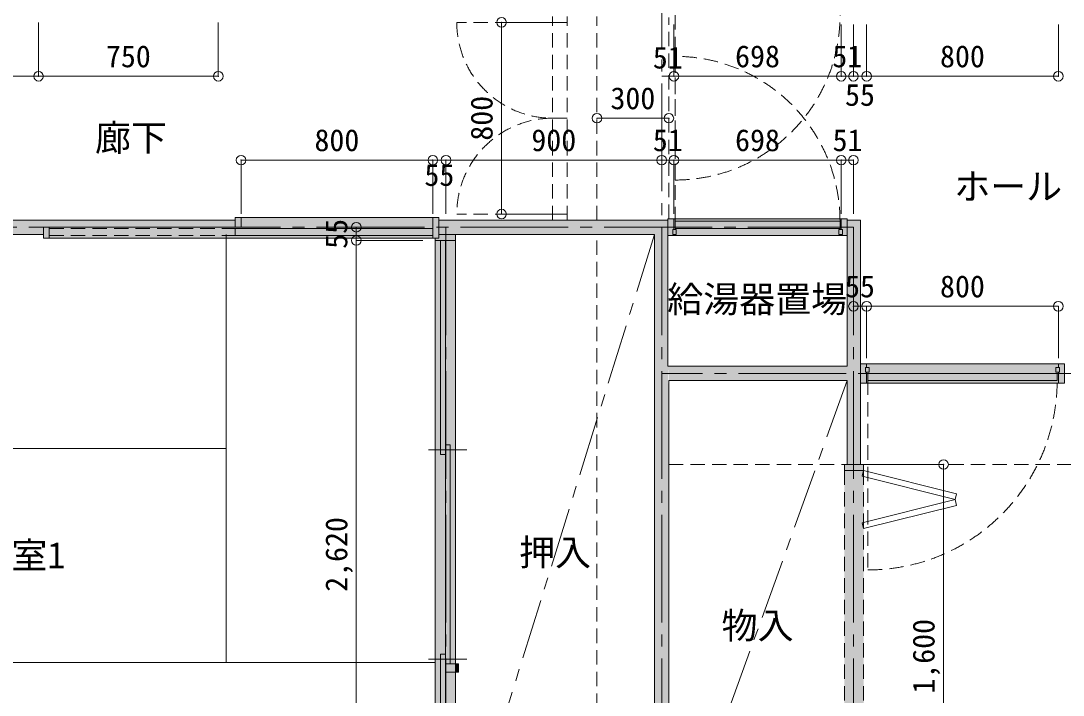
# Model space of a CAD drawing. Units: millimetres at full size, sheet at 1:50. Extents: x -9674 to 9699, y -6794 to 6791.
# Drawn here: x -651 to 3698, y -2091 to 723 of the extents above; entities that cross this region are included whole.
import ezdxf
from ezdxf.enums import TextEntityAlignment as Align

# ---------------------------------------------------------------- set-up
doc = ezdxf.new("R2010")
doc.units = ezdxf.units.MM
doc.header["$LTSCALE"] = 50
doc.header["$PDMODE"] = 32
doc.header["$PDSIZE"] = 40
for name, pattern in [('CHAIN1', [8, 5, -1, 1, -1]), ('CHAIN2', [12, 9, -1, 1, -1]), ('DASHED1', [1.8, 1.2, -0.6])]:
    doc.linetypes.add(name, pattern=pattern)
for name, color, linetype, lineweight in [('1-0_芯', 7, 'CHAIN2', 9), ('1-2_間仕切', 3, 'Continuous', 18), ('1-3_建具', 3, 'Continuous', 18), ('1-4_仕上げ', 4, 'Continuous', 9), ('1-7_その他', 7, 'DASHED1', 9), ('1-A_文字', 7, 'Continuous', 9), ('1-B_寸法', 7, 'Continuous', 9), ('1-C_梁', 7, 'DASHED1', 9)]:
    doc.layers.add(name, color=color, linetype=linetype, lineweight=lineweight)
doc.layers.add('4-2', color=4, linetype='Continuous')
doc.styles.add('ＭＳ ゴシック', font='')
doc.styles.get('ＭＳ ゴシック').set_extended_font_data('MS Gothic')

msp = doc.modelspace()

# ---------------------------------------------------------------- linework, layer by layer
at = {"layer": '1-0_芯'}
for p, q in [((2022.5, -4188.13), (2022.5, 4241.87)), ((-8417.5, -138.13), (2822.5, -138.13)), ((1122.5, -4188.13), (1122.5, -138.13)), ((2822.5, -4188.13), (2822.5, -138.13)), ((8192.5, -748.13), (2022.5, -748.13))]:
    msp.add_line(p, q, dxfattribs=at)
at = {"layer": '1-2_間仕切'}
for p, q in [((-2507.5, -108.13), (242.5, -108.13)), ((1092.5, -108.13), (2048.5, -108.13)), ((2048.5, -718.13), (2048.5, -108.13)), ((2796.5, -108.13), (2852.5, -108.13)), ((2796.5, -718.13), (2796.5, -108.13)), ((2852.5, -718.13), (2852.5, -108.13)), ((-2507.5, -168.13), (-557.5, -168.13)), ((-532.5, -138.13), (242.5, -138.13)), ((1092.5, -168.13), (1992.5, -168.13)), ((1992.5, -2863.13), (1992.5, -168.13)), ((2048.5, -718.13), (2796.5, -718.13)), ((2052.5, -778.13), (2796.5, -778.13)), ((2052.5, -2863.13), (2052.5, -778.13)), ((2796.5, -778.13), (2796.5, -1128.13)), ((2852.5, -1128.13), (2852.5, -778.13))]:
    msp.add_line(p, q, dxfattribs=at)
at = {"layer": '1-3_建具', "color": 7, "linetype": 'DASHED1', "lineweight": 9}
for p, q in [((1567.5, -108.13), (1567.5, 741.87)), ((1627.5, -108.13), (1627.5, 741.87)), ((2078.5, 746.87), (2078.5, 58.87)), ((1567.5, 716.87), (1167.5, 716.87)), ((1627.5, 716.87), (1567.5, 716.87)), ((2078.5, -113.13), (2078.5, 574.87)), ((1567.5, 316.87), (1627.5, 316.87)), ((1567.5, -83.13), (1167.5, -83.13)), ((1567.5, -83.13), (1627.5, -83.13)), ((-532.5, -143.13), (242.5, -143.13)), ((-532.5, -173.13), (242.5, -173.13)), ((2882.5, -778.13), (2882.5, -1568.13)), ((2785, -1153.13), (2785, -2703.13)), ((2865, -1153.13), (2865, -2703.13))]:
    msp.add_line(p, q, dxfattribs=at)
at = {"layer": '1-3_建具'}
for p, q in [((267.5, -98.13), (242.5, -98.13)), ((242.5, -138.13), (242.5, -98.13)), ((267.5, -138.13), (267.5, -98.13)), ((1092.5, -98.13), (1067.5, -98.13)), ((1067.5, -98.13), (1067.5, -183.13)), ((1092.5, -183.13), (1092.5, -98.13)), ((2073.5, -103.13), (2048.5, -103.13)), ((2073.5, -148.13), (2073.5, -103.13)), ((2078.5, -113.13), (2078.5, -143.13)), ((2078.5, -113.13), (2766.5, -113.13)), ((2766.5, -113.13), (2766.5, -143.13)), ((2771.5, -103.13), (2796.5, -103.13)), ((2771.5, -148.13), (2771.5, -103.13)), ((2796.5, -113.13), (2796.5, -103.13)), ((-557.5, -183.13), (-557.5, -138.13)), ((267.5, -138.13), (242.5, -138.13)), ((1162.5, -193.13), (1162.5, -168.13)), ((2068.5, -148.13), (2068.5, -168.13)), ((2068.5, -148.13), (2083.5, -148.13)), ((2068.5, -168.13), (2083.5, -168.13)), ((2073.5, -173.13), (2073.5, -168.13)), ((2766.5, -143.13), (2078.5, -143.13)), ((2083.5, -148.13), (2083.5, -168.13)), ((2761.5, -148.13), (2761.5, -168.13)), ((2776.5, -148.13), (2761.5, -148.13)), ((2776.5, -168.13), (2761.5, -168.13)), ((2771.5, -173.13), (2771.5, -168.13)), ((2771.5, -173.13), (2796.5, -173.13)), ((2776.5, -148.13), (2776.5, -168.13)), ((-532.5, -183.13), (-557.5, -183.13)), ((1092.5, -183.13), (1067.5, -183.13)), ((1077.5, -183.13), (1077.5, -193.13)), ((1162.5, -193.13), (1077.5, -193.13)), ((1100, -193.13), (1100, -1086.46)), ((1120, -1086.46), (1120, -193.13)), ((2852.5, -788.13), (2852.5, -708.13)), ((2852.5, -708.13), (2877.5, -708.13)), ((2887.5, -723.13), (2872.5, -723.13)), ((2872.5, -723.13), (2872.5, -743.13)), ((2877.5, -723.13), (2877.5, -708.13)), ((2887.5, -743.13), (2887.5, -723.13)), ((3667.5, -743.13), (3667.5, -723.13)), ((3682.5, -723.13), (3667.5, -723.13)), ((3677.5, -708.13), (3702.5, -708.13)), ((3677.5, -723.13), (3677.5, -708.13)), ((3682.5, -743.13), (3682.5, -723.13)), ((2872.5, -743.13), (2887.5, -743.13)), ((2877.5, -743.13), (2877.5, -788.13)), ((2882.5, -748.13), (2882.5, -778.13)), ((3672.5, -748.13), (2882.5, -748.13)), ((2882.5, -778.13), (3672.5, -778.13)), ((3682.5, -743.13), (3667.5, -743.13)), ((3672.5, -778.13), (3672.5, -748.13)), ((3677.5, -743.13), (3677.5, -788.13)), ((2852.5, -788.13), (2877.5, -788.13)), ((1100, -1086.46), (1120, -1086.46)), ((1100, -1919.8), (1120, -1919.8)), ((1100, -1919.8), (1100, -2813.13)), ((1120, -1919.8), (1120, -2813.13))]:
    msp.add_line(p, q, dxfattribs=at)
at = {"layer": '1-3_建具', "color": 7, "lineweight": 9}
for p, q in [((267.5, -98.13), (1067.5, -98.13)), ((2771.5, -103.13), (2073.5, -103.13)), ((-557.5, -138.13), (-557.5, -163.13)), ((-532.5, -183.13), (-532.5, -138.13)), ((242.5, -173.13), (242.5, -143.13)), ((242.5, -143.13), (1067.5, -143.13)), ((242.5, -173.13), (1067.5, -173.13)), ((2073.5, -173.13), (2771.5, -173.13)), ((-532.5, -183.13), (1067.5, -183.13)), ((1077.5, -2813.13), (1077.5, -193.13)), ((1162.5, -193.13), (1162.5, -2813.13)), ((3677.5, -708.13), (2877.5, -708.13)), ((2877.5, -788.13), (3677.5, -788.13)), ((1210, -1066.46), (1050, -1066.46)), ((2865, -1128.13), (2785, -1128.13)), ((2865, -1153.13), (2865, -1128.13)), ((2858.94, -1177.38), (2865, -1153.13)), ((2858.94, -1371.41), (3246.99, -1274.4)), ((3253.06, -1298.65), (2865, -1395.67)), ((3246.99, -1274.4), (3253.06, -1298.65)), ((2858.94, -1371.41), (2865, -1395.67)), ((1210, -1939.8), (1050, -1939.8))]:
    msp.add_line(p, q, dxfattribs=at)
at = {"layer": '1-3_建具'}
for points in [[(2073.5, -173.13), (2048.5, -173.13), (2048.5, -103.13)], [(-532.5, -183.13), (-532.5, -138.13), (-557.5, -138.13)], [(3677.5, -788.13), (3702.5, -788.13), (3702.5, -708.13)], [(1120, -1959.8), (1120, -1046.46), (1140, -1046.46), (1140, -1959.8)]]:
    msp.add_lwpolyline(points, dxfattribs=at)
at = {"layer": '1-3_建具', "color": 7, "lineweight": 9}
for points in [[(2865, -1153.13), (2785, -1153.13), (2785, -1128.13)], [(2858.94, -1177.38), (3246.99, -1274.4), (3253.06, -1250.15), (2865, -1153.13)]]:
    msp.add_lwpolyline(points, dxfattribs=at)
at = {"layer": '1-3_建具'}
msp.add_lwpolyline([(1120, -1994.8), (1175, -1994.8), (1175, -1959.8), (1120, -1959.8)], close=True, dxfattribs=at)
at = {"layer": '1-3_建具', "color": 7, "linetype": 'DASHED1', "lineweight": 9}
for centre, radius, start, end in [((2078.5, 746.87), 688, 270, 0), ((1567.5, 716.87), 400, 180, 270), ((2078.5, -113.13), 688, 0, 90), ((1567.5, -83.13), 400, 90, 180), ((2882.5, -778.13), 790, 270, 0)]:
    msp.add_arc(centre, radius, start, end, dxfattribs=at)
at = {"layer": '1-4_仕上げ'}
for p, q in [((205, -168.13), (205, -1954.8)), ((-1540, -1061.46), (205, -1061.46)), ((-2412.5, -1954.8), (1077.5, -1954.8))]:
    msp.add_line(p, q, dxfattribs=at)
at = {"layer": '1-7_その他', "color": 4, "linetype": 'CHAIN1'}
for p, q in [((1992.5, -168.13), (1162.5, -2838.13)), ((2796.5, -778.13), (2052.5, -2848.13))]:
    msp.add_line(p, q, dxfattribs=at)
at = {"layer": '1-B_寸法'}
for p, q in [((-577.5, 715.99), (-577.5, 491.87)), ((172.5, 715.99), (172.5, 491.87)), ((1354.37, -83.13), (1354.37, 716.87)), ((1354.37, 716.87), (1539.82, 716.87)), ((2073.5, 707.86), (2073.5, 491.87)), ((2771.5, 707.86), (2771.5, 491.87)), ((2822.5, 707.86), (2822.5, 491.87)), ((2877.5, 707.86), (2877.5, 491.87)), ((3677.5, 707.86), (3677.5, 491.87)), ((-577.5, 491.87), (172.5, 491.87)), ((2073.5, 491.87), (2022.5, 491.87)), ((2771.5, 491.87), (2073.5, 491.87)), ((2822.5, 491.87), (2771.5, 491.87)), ((2877.5, 491.87), (2822.5, 491.87)), ((3677.5, 491.87), (2877.5, 491.87)), ((2052.5, 316.87), (1752.5, 316.87)), ((1067.5, 141.87), (267.5, 141.87)), ((267.5, -82.25), (267.5, 141.87)), ((1067.5, -82.25), (1067.5, 141.87)), ((1122.5, 141.87), (1067.5, 141.87)), ((1122.5, -82.25), (1122.5, 141.87)), ((2022.5, 141.87), (1122.5, 141.87)), ((2073.5, 141.87), (2022.5, 141.87)), ((2073.5, -82.25), (2073.5, 141.87)), ((2073.5, 141.87), (2771.5, 141.87)), ((2771.5, -82.25), (2771.5, 141.87)), ((2771.5, 141.87), (2822.5, 141.87)), ((2822.5, -82.25), (2822.5, 141.87)), ((1354.37, -83.13), (1539.82, -83.13)), ((748.34, -2813.13), (748.34, -193.13)), ((2877.5, -468.13), (2822.5, -468.13)), ((2877.5, -468.13), (3677.5, -468.13)), ((2877.5, -684.12), (2877.5, -468.13)), ((3677.5, -684.12), (3677.5, -468.13)), ((2921.61, -1128.13), (3198.46, -1128.13)), ((3198.46, -2728.13), (3198.46, -1128.13))]:
    msp.add_line(p, q, dxfattribs=at)
for points in [[(-1227.5, 715.99), (-1227.5, 491.87), (-577.5, 491.87)], [(1025.83, -193.13), (748.34, -193.13), (748.34, -138.13)]]:
    msp.add_lwpolyline(points, dxfattribs=at)
at = {"layer": '1-B_寸法', "color": 3}
for p in [(1354.37, 716.87), (-577.5, 491.87), (172.5, 491.87), (2073.5, 491.87), (2771.5, 491.87), (2822.5, 491.87), (2877.5, 491.87), (3677.5, 491.87), (1752.5, 316.87), (2052.5, 316.87), (267.5, 141.87), (1067.5, 141.87), (1122.5, 141.87), (2022.5, 141.87), (2073.5, 141.87), (2771.5, 141.87), (2822.5, 141.87), (1354.37, -83.13), (748.34, -138.13), (748.34, -193.13), (2822.5, -468.13), (2877.5, -468.13), (3677.5, -468.13), (3198.46, -1128.13)]:
    msp.add_point(p, dxfattribs=at)
at = {"layer": '1-C_梁'}
for p, q in [((1752.5, -108.13), (1752.5, 741.87)), ((2052.5, -103.13), (2052.5, 736.87)), ((1752.5, -2863.13), (1752.5, -168.13)), ((2052.5, -1128.13), (6082.5, -1128.13))]:
    msp.add_line(p, q, dxfattribs=at)
at = {"layer": '4-2'}
for points in [[(-2507.5, -168.13), (-2507.5, -108.13), (242.5, -108.13)], [(242.5, -108.13), (-557.5, -168.13), (-2507.5, -168.13)], [(242.5, -108.13), (1092.5, -183.13), (-557.5, -183.13)], [(242.5, -108.13), (-557.5, -183.13), (-557.5, -168.13)], [(242.5, -108.13), (242.5, -98.13), (1092.5, -98.13)], [(242.5, -108.13), (1092.5, -98.13), (1092.5, -183.13)], [(1092.5, -168.13), (1092.5, -108.13), (2048.5, -108.13)], [(2048.5, -108.13), (1992.5, -168.13), (1092.5, -168.13)], [(2048.5, -108.13), (1992.5, -168.13), (2052.5, -2813.13), (1992.5, -2813.13)], [(2048.5, -173.13), (2048.5, -103.13), (2796.5, -173.13), (2796.5, -103.13)], [(2796.5, -108.13), (2852.5, -108.13), (2852.5, -1128.13)], [(2796.5, -108.13), (2852.5, -1128.13), (2796.5, -1128.13)], [(1162.5, -193.13), (1092.5, -183.13), (1092.5, -168.13)], [(1162.5, -193.13), (1092.5, -168.13), (1162.5, -168.13)], [(1162.5, -193.13), (1077.5, -193.13), (1077.5, -183.13)], [(1162.5, -193.13), (1077.5, -183.13), (1092.5, -183.13)], [(1162.5, -193.13), (1077.5, -193.13), (1077.5, -2813.13)], [(1162.5, -193.13), (1077.5, -2813.13), (1162.5, -1994.8)], [(2048.5, -718.13), (2796.5, -718.13), (2052.5, -778.13)], [(2796.5, -718.13), (2796.5, -778.13), (2052.5, -778.13)], [(2852.5, -788.13), (2852.5, -708.13), (3702.5, -788.13), (3702.5, -708.13)], [(2785, -2728.13), (2865, -2728.13), (2785, -1128.13), (2865, -1128.13)], [(1077.5, -2813.13), (1162.5, -2813.13), (1162.5, -1994.8)], [(1175, -1994.8), (1175, -1959.8), (1162.5, -1959.8)], [(1162.5, -1994.8), (1175, -1994.8), (1162.5, -1959.8)]]:
    msp.add_solid(points, dxfattribs=at)

# ---------------------------------------------------------------- texts
at = {"layer": '1-A_文字', "style": 'ＭＳ ゴシック'}
for s, p in [('廊下', (-342.09, 147.16)), ('ホール', (3243.15, -56.02)), ('給湯器置場', (2045.7, -526.42)), ('押入', (1427.5, -1583.13)), ('和室1', (-841.04, -1594.7)), ('物入', (2272.5, -1888.13))]:
    msp.add_text(s, height=110, dxfattribs=at).set_placement(p, align=Align.BOTTOM_LEFT)
at = {"layer": '1-B_寸法', "style": 'ＭＳ ゴシック'}
for s, p in [('750', (-296.25, 501.87)), ('51', (1985.5, 496.74)), ('698', (2328.75, 501.87)), ('51', (2734.5, 501.87)), ('800', (3183.75, 501.87)), ('300', (1808.75, 326.87)), ('55', (2787.5, 341.04)), ('800', (573.75, 151.87)), ('900', (1478.75, 151.87)), ('51', (1985.5, 151.87)), ('698', (2328.75, 151.87)), ('51', (2735.5, 151.87)), ('55', (1032.5, 6.87)), ('55', (2787.5, -458.13)), ('800', (3183.75, -458.13))]:
    msp.add_text(s, height=91.64, dxfattribs=at).set_placement(p, align=Align.BOTTOM_LEFT)
for s, p in [('800', (1344.37, 223.12)), ('55', (738.34, -228.13)), ('2,620', (738.34, -1659.38)), ('1,600', (3188.46, -2084.38))]:
    msp.add_text(s, height=91.64, rotation=90, dxfattribs=at).set_placement(p, align=Align.BOTTOM_LEFT)

doc.saveas('drawing.dxf')
